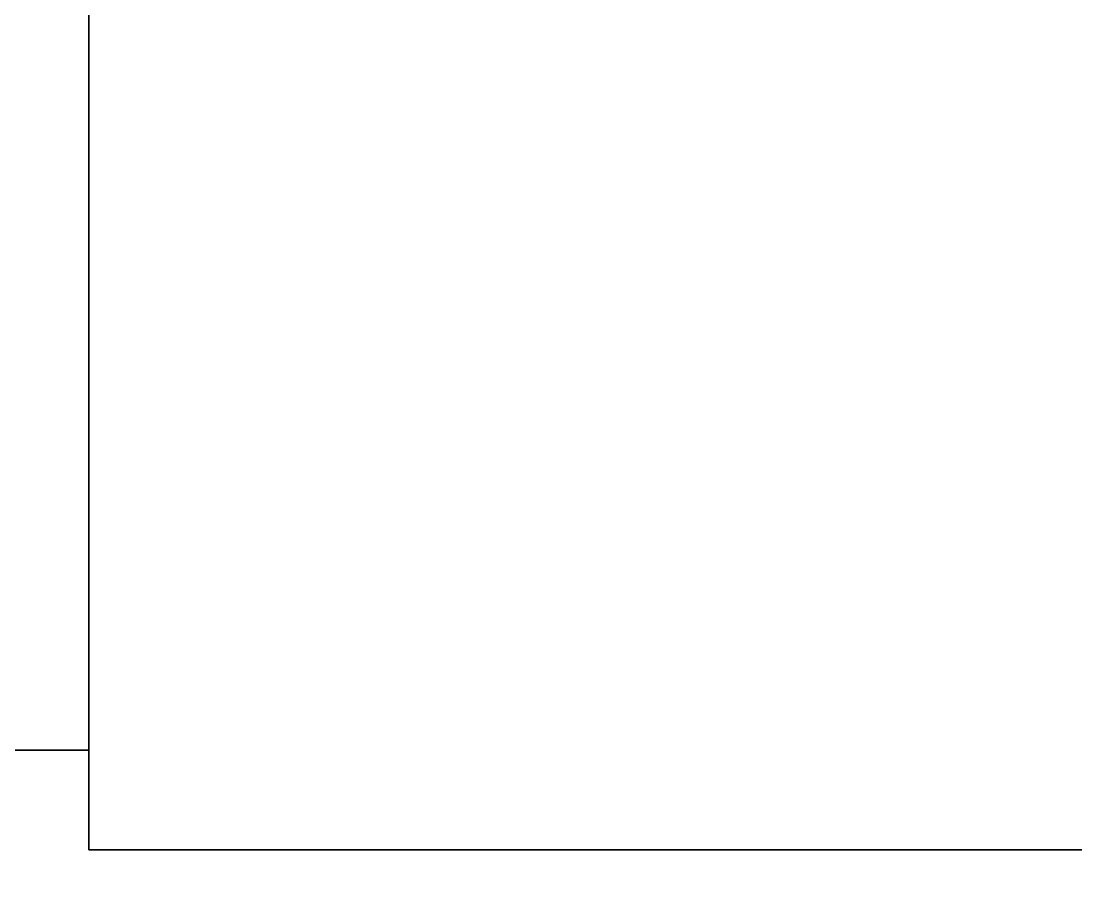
# Model space of a CAD drawing. Extents: x 0 to 4068, y -150 to 4325.
# Drawn here: x 1615.65 to 1636.77, y 1441.98 to 1459.1 of the extents above; entities that cross this region are included whole.
import ezdxf

# ---------------------------------------------------------------- set-up
doc = ezdxf.new("R2010")
doc.units = 0
for name, color, linetype in [('LAYER0', 7, 'CONTINUOUS'), ('LAYER498', 253, 'CONTINUOUS'), ('LAYER502', 253, 'CONTINUOUS'), ('LAYER530', 253, 'CONTINUOUS'), ('LAYER558', 253, 'CONTINUOUS'), ('LAYER586', 253, 'CONTINUOUS'), ('LAYER821', 19, 'CONTINUOUS')]:
    doc.layers.add(name, color=color, linetype=linetype)

msp = doc.modelspace()

# ---------------------------------------------------------------- linework, layer by layer
at = {"layer": 'LAYER0', "invisible_edges": 1}
for points in [[(4068, 4325, -5), (0, -150, -5), (0, 4325, -5), (4068, 4325, -5)], [(0, -150, -5), (4068, 4325, -5), (4068, -150, -5), (0, -150, -5)], [(4068, -150), (0, 4325), (0, -150), (4068, -150)], [(0, 4325), (4068, -150), (4068, 4325), (0, 4325)]]:
    msp.add_3dface(points, dxfattribs=at)
at = {"layer": 'LAYER498', "invisible_edges": 1}
for points in [[(2153, 1460.5, 148), (1617, 1442.5, 148), (1617, 1460.5, 148), (2153, 1460.5, 148)], [(1617, 1442.5, 148), (2153, 1460.5, 148), (2153, 1442.5, 148), (1617, 1442.5, 148)], [(1617, 1442.5, 148), (1617, 1460.5, 868), (1617, 1460.5, 148), (1617, 1442.5, 148)], [(1617, 1460.5, 868), (1617, 1442.5, 148), (1617, 1442.5, 868), (1617, 1460.5, 868)], [(2153, 1442.5, 868), (1617, 1460.5, 868), (1617, 1442.5, 868), (2153, 1442.5, 868)], [(1617, 1460.5, 868), (2153, 1442.5, 868), (2153, 1460.5, 868), (1617, 1460.5, 868)], [(1617, 1442.5, 148), (2153, 1442.5, 868), (1617, 1442.5, 868), (1617, 1442.5, 148)], [(2153, 1442.5, 868), (1617, 1442.5, 148), (2153, 1442.5, 148), (2153, 1442.5, 868)]]:
    msp.add_3dface(points, dxfattribs=at)
at = {"layer": 'LAYER502', "invisible_edges": 1}
for points in [[(1599, 1930.5, 151), (1617, 1444.5, 151), (1599, 1444.5, 151), (1599, 1930.5, 151)], [(1617, 1444.5, 151), (1599, 1930.5, 151), (1617, 1930.5, 151), (1617, 1444.5, 151)], [(1617, 1930.5, 326.25), (1599, 1444.5, 326.25), (1617, 1444.5, 326.25), (1617, 1930.5, 326.25)], [(1599, 1444.5, 326.25), (1617, 1930.5, 326.25), (1599, 1930.5, 326.25), (1599, 1444.5, 326.25)], [(1617, 1930.5, 326.25), (1617, 1444.5, 151), (1617, 1930.5, 151), (1617, 1930.5, 326.25)], [(1617, 1444.5, 151), (1617, 1930.5, 326.25), (1617, 1444.5, 326.25), (1617, 1444.5, 151)], [(1599, 1444.5, 326.25), (1617, 1444.5, 151), (1617, 1444.5, 326.25), (1599, 1444.5, 326.25)], [(1617, 1444.5, 151), (1599, 1444.5, 326.25), (1599, 1444.5, 151), (1617, 1444.5, 151)]]:
    msp.add_3dface(points, dxfattribs=at)
at = {"layer": 'LAYER530', "invisible_edges": 1}
for points in [[(1599, 1930.5, 330.25), (1617, 1444.5, 330.25), (1599, 1444.5, 330.25), (1599, 1930.5, 330.25)], [(1617, 1444.5, 330.25), (1599, 1930.5, 330.25), (1617, 1930.5, 330.25), (1617, 1444.5, 330.25)], [(1617, 1930.5, 505.5), (1599, 1444.5, 505.5), (1617, 1444.5, 505.5), (1617, 1930.5, 505.5)], [(1599, 1444.5, 505.5), (1617, 1930.5, 505.5), (1599, 1930.5, 505.5), (1599, 1444.5, 505.5)], [(1617, 1930.5, 505.5), (1617, 1444.5, 330.25), (1617, 1930.5, 330.25), (1617, 1930.5, 505.5)], [(1617, 1444.5, 330.25), (1617, 1930.5, 505.5), (1617, 1444.5, 505.5), (1617, 1444.5, 330.25)], [(1599, 1444.5, 505.5), (1617, 1444.5, 330.25), (1617, 1444.5, 505.5), (1599, 1444.5, 505.5)], [(1617, 1444.5, 330.25), (1599, 1444.5, 505.5), (1599, 1444.5, 330.25), (1617, 1444.5, 330.25)]]:
    msp.add_3dface(points, dxfattribs=at)
at = {"layer": 'LAYER558', "invisible_edges": 1}
for points in [[(1599, 1930.5, 509.5), (1617, 1444.5, 509.5), (1599, 1444.5, 509.5), (1599, 1930.5, 509.5)], [(1617, 1444.5, 509.5), (1599, 1930.5, 509.5), (1617, 1930.5, 509.5), (1617, 1444.5, 509.5)], [(1617, 1930.5, 684.75), (1599, 1444.5, 684.75), (1617, 1444.5, 684.75), (1617, 1930.5, 684.75)], [(1599, 1444.5, 684.75), (1617, 1930.5, 684.75), (1599, 1930.5, 684.75), (1599, 1444.5, 684.75)], [(1617, 1930.5, 684.75), (1617, 1444.5, 509.5), (1617, 1930.5, 509.5), (1617, 1930.5, 684.75)], [(1617, 1444.5, 509.5), (1617, 1930.5, 684.75), (1617, 1444.5, 684.75), (1617, 1444.5, 509.5)], [(1599, 1444.5, 684.75), (1617, 1444.5, 509.5), (1617, 1444.5, 684.75), (1599, 1444.5, 684.75)], [(1617, 1444.5, 509.5), (1599, 1444.5, 684.75), (1599, 1444.5, 509.5), (1617, 1444.5, 509.5)]]:
    msp.add_3dface(points, dxfattribs=at)
at = {"layer": 'LAYER586', "invisible_edges": 1}
for points in [[(1599, 1930.5, 688.75), (1617, 1444.5, 688.75), (1599, 1444.5, 688.75), (1599, 1930.5, 688.75)], [(1617, 1444.5, 688.75), (1599, 1930.5, 688.75), (1617, 1930.5, 688.75), (1617, 1444.5, 688.75)], [(1617, 1930.5, 864), (1599, 1444.5, 864), (1617, 1444.5, 864), (1617, 1930.5, 864)], [(1599, 1444.5, 864), (1617, 1930.5, 864), (1599, 1930.5, 864), (1599, 1444.5, 864)], [(1617, 1930.5, 864), (1617, 1444.5, 688.75), (1617, 1930.5, 688.75), (1617, 1930.5, 864)], [(1617, 1444.5, 688.75), (1617, 1930.5, 864), (1617, 1444.5, 864), (1617, 1444.5, 688.75)], [(1599, 1444.5, 864), (1617, 1444.5, 688.75), (1617, 1444.5, 864), (1599, 1444.5, 864)], [(1617, 1444.5, 688.75), (1599, 1444.5, 864), (1599, 1444.5, 688.75), (1617, 1444.5, 688.75)]]:
    msp.add_3dface(points, dxfattribs=at)
at = {"layer": 'LAYER821'}
for points, invisible_edges in [([(1567, 1439, 868), (1571.59, 3697.17, 868), (1627.02, 2249, 868), (1567, 1439, 868)], 7), ([(1567, 1439, 922), (1627.02, 2249, 922), (1567, 3533, 922), (1567, 1439, 922)], 3), ([(1567, 1439, 868), (1627.02, 2249, 868), (2153, 1439, 868), (1567, 1439, 868)], 3), ([(1627.02, 2249, 922), (1567, 1439, 922), (2153, 1439, 922), (1627.02, 2249, 922)], 5), ([(2153, 1439, 868), (1627.02, 2249, 868), (2068, 2249, 868), (2153, 1439, 868)], 5), ([(1627.02, 2249, 922), (2153, 1439, 922), (2068, 2249, 922), (1627.02, 2249, 922)], 3)]:
    msp.add_3dface(points, dxfattribs=dict(at, invisible_edges=invisible_edges))

doc.saveas('drawing.dxf')
